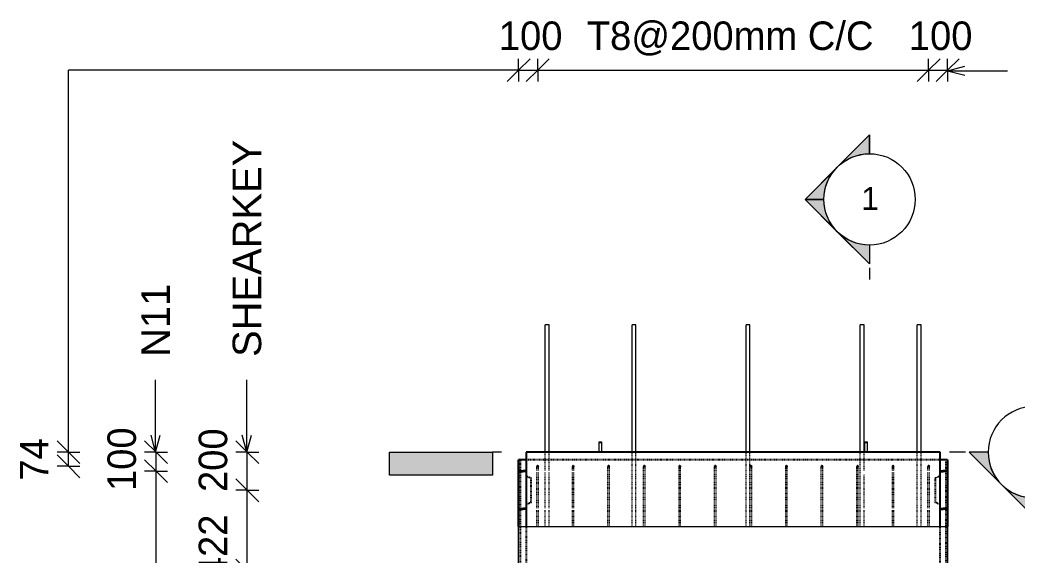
# Model space of a CAD drawing. Header units: millimetres. Extents: x 1002 to 19652, y -2551 to 13126.
# Drawn here: x 5164 to 10408, y 7159 to 9972 of the extents above; entities that cross this region are included whole.
import ezdxf

# ---------------------------------------------------------------- set-up
doc = ezdxf.new("R2010")
doc.units = ezdxf.units.MM
doc.linetypes.add('Dash', pattern=[6.36, 3.18, -3.18])
for name, color, linetype, lineweight in [('A-ANNO-DIMS', 211, 'Continuous', 9), ('A-ANNO-DIMS-60', 211, 'Continuous', 9), ('A-DETL-THIN', 151, 'Continuous', 18), ('A-GENM', 13, 'Continuous', 18), ('A-WALL', 113, 'Continuous', 25), ('A-WALL-HDLN', 110, 'Dash', 25), ('G-ANNO-SYMB', 111, 'Continuous', 9), ('G-ANNO-TEXT', 231, 'Continuous', 9), ('S-BEAM', 12, 'Continuous', 18), ('S-RBAR', 171, 'Continuous', 18)]:
    doc.layers.add(name, color=color, linetype=linetype, lineweight=lineweight)
doc.styles.add('Arial', font='arial.ttf', dxfattribs={"height": 120})
doc.styles.add('Arial_1', font='arial.ttf', dxfattribs={"height": 150})
doc.styles.add('Nirmala UI Semilight', font='NirmalaS.ttf', dxfattribs={"height": 150})
doc.dimstyles.new('Arrow_Filled_-_2_5_NI_UI', dxfattribs={"dimscale": 304.8, "dimtxt": 157.104592, "dimasz": 0.393701, "dimexe": 0.19685, "dimexo": 0.0625, "dimgap": 0.19685, "dimtad": 1, "dimdec": 4, "dimzin": 0, "dimdsep": 46, "dimtxsty": 'Nirmala UI Semilight', "dimblk1": 'OBLIQUE', "dimblk2": 'OBLIQUE', "dimsah": 1, "dimcen": 0.09, "dimazin": 0, "dimtfac": 1, "dimtdec": 4, "dimtix": 1, "dimtmove": 2, "dimatfit": 3, "dimfxl": 0.19685, "dimfxlon": 1, "dimtvp": 1, "dimtolj": 1, "dimtzin": 0, "dimarcsym": 2})
doc.dimstyles.new('Arrow_Filled_-_2_5_NI_UI_1', dxfattribs={"dimscale": 304.8, "dimtxt": 157.104592, "dimasz": 0.393701, "dimexe": 0.19685, "dimexo": 0.0625, "dimgap": 0.19685, "dimtad": 1, "dimdec": 4, "dimzin": 0, "dimdsep": 46, "dimtxsty": 'Nirmala UI Semilight', "dimblk1": 'OBLIQUE', "dimblk2": 'OBLIQUE', "dimsah": 1, "dimcen": 0.09, "dimazin": 0, "dimtfac": 1, "dimtdec": 4, "dimtix": 1, "dimtmove": 0, "dimatfit": 3, "dimfxl": 0.19685, "dimfxlon": 1, "dimtvp": 1, "dimtolj": 1, "dimtzin": 0, "dimarcsym": 2})

# ---------------------------------------------------------------- blocks, each defined once
blk = doc.blocks.new('M_Rectangular Corbel - M_Rectangular Corbel-2189266-Elevation Front')
at = {"layer": 'S-BEAM'}
for p, q in [((7786.6, 7060), (7786.6, 7310)), ((7786.6, 7310), (10042.6, 7310)), ((10042.6, 7310), (10042.6, 7060)), ((10042.6, 7060), (7786.6, 7060))]:
    blk.add_line(p, q, dxfattribs=at)
blk = doc.blocks.new('RR spread anchor face based - RR-SA-4_0-180-1726831-Elevation Front')
at = {"layer": 'A-GENM'}
for p, q in [((9606.6, 7748.8), (9606.6, 7753.8)), ((9606.6, 7753.8), (9618.6, 7753.8)), ((9606.6, 7700), (9606.6, 7748.8)), ((9618.6, 7748.8), (9606.6, 7748.8)), ((9618.6, 7753.8), (9618.6, 7748.8)), ((9618.6, 7748.8), (9618.6, 7700))]:
    blk.add_line(p, q, dxfattribs=at)
blk = doc.blocks.new('Detail View - M_Section Head - Filled SHOP DWG-1002450-Elevation Front')
at = {"layer": 'G-ANNO-SYMB'}
h = blk.add_hatch(color=256, dxfattribs=at)
edge = h.paths.add_edge_path()
edge.add_line((10156.1, -435.2), (10255.6, -435.2))
edge.add_arc((10495.6, -435.2), 240, 180, 225)
edge.add_line((10325.8, -604.9), (10156.1, -435.2))
h = blk.add_hatch(color=256, dxfattribs=at)
edge = h.paths.add_edge_path()
edge.add_line((10835, -435.2), (10665.3, -604.9))
edge.add_arc((10495.6, -435.2), 240, 315, 360)
edge.add_line((10735.6, -435.2), (10835, -435.2))
h = blk.add_hatch(color=256, dxfattribs=at)
edge = h.paths.add_edge_path()
edge.add_line((10495.6, -774.6), (10325.8, -604.9))
edge.add_arc((10495.6, -435.2), 240, 225, 270)
edge.add_line((10495.6, -675.2), (10495.6, -774.6))
h = blk.add_hatch(color=256, dxfattribs=at)
edge = h.paths.add_edge_path()
edge.add_line((10495.6, -774.6), (10495.6, -675.2))
edge.add_arc((10495.6, -435.2), 240, 270, 315)
edge.add_line((10665.3, -604.9), (10495.6, -774.6))
for p, q in [((10495.6, -774.6), (10156.1, -435.2)), ((10255.6, -435.2), (10156.1, -435.2)), ((10156.1, -435.2), (10325.8, -604.9)), ((10255.6, -435.2), (10156.1, -435.2)), ((10495.6, -774.6), (10835, -435.2)), ((10665.3, -604.9), (10835, -435.2)), ((10735.6, -435.2), (10835, -435.2)), ((10835, -435.2), (10735.6, -435.2)), ((10325.8, -604.9), (10495.6, -774.6)), ((10495.6, -774.6), (10665.3, -604.9)), ((10495.6, -675.2), (10495.6, -774.6)), ((10495.6, -774.6), (10495.6, -675.2))]:
    blk.add_line(p, q, dxfattribs=at)
for start, end in [(360, 180), (180, 360), (180, 225), (315, 0), (225, 270), (270, 315)]:
    blk.add_arc((10495.6, -435.2), 240, start, end, dxfattribs=at)
blk = doc.blocks.new('Detail View - M_Section Tail - Filled Horizontal-14034-Elevation Front')
at = {"layer": 'G-ANNO-SYMB'}
blk.add_hatch(color=256, dxfattribs=at).paths.add_polyline_path([(7653.1, -555.2), (7653.1, -435.2), (7113.1, -435.2), (7113.1, -555.2)])
for p, q in [((7113.1, -555.2), (7113.1, -435.2)), ((7113.1, -435.2), (7653.1, -435.2)), ((7653.1, -435.2), (7653.1, -555.2)), ((7653.1, -555.2), (7113.1, -555.2))]:
    blk.add_line(p, q, dxfattribs=at)
blk = doc.blocks.new('DIMBLOCK35-Elevation Front')
at = {"layer": 'A-ANNO-DIMS-60'}
for p, q in [((7786.6, 9708.3), (7846.6, 9768.3)), ((7786.6, 9708.3), (7786.6, 9768.3)), ((7886.6, 9708.3), (7946.6, 9768.3)), ((7886.6, 9708.3), (7886.6, 9768.3)), ((7786.6, 9708.3), (7726.6, 9648.3)), ((7786.6, 9708.3), (7886.6, 9708.3)), ((7786.6, 9708.3), (7786.6, 9648.3)), ((7886.6, 9708.3), (7826.6, 9648.3)), ((7886.6, 9708.3), (7886.6, 9648.3))]:
    blk.add_line(p, q, dxfattribs=at)
at = {"layer": 'A-ANNO-DIMS-60', "color": 0, "insert": (7682.3, 9964), "char_height": 150, "width": 370.196, "attachment_point": 1, "line_spacing_factor": 1.142579, "style": 'Nirmala UI Semilight'}
blk.add_mtext('100', dxfattribs=at)
blk = doc.blocks.new('_Oblique')
at = {"color": 0, "linetype": 'ByBlock', "lineweight": -2}
blk.add_line((-0.5, -0.5), (0.5, 0.5), dxfattribs=at)
blk = doc.blocks.new('DIMBLOCK36-Elevation Front')
at = {"layer": 'A-ANNO-DIMS-60'}
for p, q in [((7886.6, 9708.3), (7946.6, 9768.3)), ((7886.6, 9708.3), (7886.6, 9768.3)), ((9942.6, 9708.3), (10002.6, 9768.3)), ((9942.6, 9708.3), (9942.6, 9768.3)), ((7886.6, 9708.3), (7826.6, 9648.3)), ((7886.6, 9708.3), (9942.6, 9708.3)), ((7886.6, 9708.3), (7886.6, 9648.3)), ((9942.6, 9708.3), (9882.6, 9648.3)), ((9942.6, 9708.3), (9942.6, 9648.3))]:
    blk.add_line(p, q, dxfattribs=at)
at = {"layer": 'A-ANNO-DIMS-60', "color": 0, "insert": (8144.8, 9964), "char_height": 150, "width": 1847.55, "attachment_point": 1, "line_spacing_factor": 1.142579, "style": 'Nirmala UI Semilight'}
blk.add_mtext('T8@200mm C/C', dxfattribs=at)
blk = doc.blocks.new('DIMBLOCK37-Elevation Front')
at = {"layer": 'A-ANNO-DIMS-60'}
for p, q in [((9942.6, 9708.3), (10002.6, 9768.3)), ((9942.6, 9708.3), (9942.6, 9768.3)), ((10042.6, 9708.3), (10102.6, 9768.3)), ((10042.6, 9708.3), (10042.6, 9768.3)), ((9942.6, 9708.3), (9882.6, 9648.3)), ((9942.6, 9708.3), (10042.6, 9708.3)), ((9942.6, 9708.3), (9942.6, 9648.3)), ((10042.6, 9708.3), (9982.6, 9648.3)), ((10042.6, 9708.3), (10042.6, 9648.3))]:
    blk.add_line(p, q, dxfattribs=at)
at = {"layer": 'A-ANNO-DIMS-60', "color": 0, "insert": (9838.3, 9964), "char_height": 150, "width": 370.196, "attachment_point": 1, "line_spacing_factor": 1.142579, "style": 'Nirmala UI Semilight'}
blk.add_mtext('100', dxfattribs=at)
blk = doc.blocks.new('DIMBLOCK46-Elevation Front')
at = {"layer": 'A-ANNO-DIMS-60'}
for p, q in [((5419.7, 7700), (5359.7, 7760)), ((5419.7, 7700), (5359.7, 7700)), ((5419.7, 7626), (5359.7, 7686)), ((5419.7, 7626), (5419.7, 7700)), ((5419.7, 7700), (5479.7, 7640)), ((5419.7, 7700), (5479.7, 7700)), ((5419.7, 7626), (5359.7, 7626)), ((5419.7, 7626), (5479.7, 7566)), ((5419.7, 7626), (5479.7, 7626))]:
    blk.add_line(p, q, dxfattribs=at)
at = {"layer": 'A-ANNO-DIMS-60', "color": 0, "insert": (5164, 7550.2), "char_height": 150, "width": 270.791, "attachment_point": 1, "rotation": 90, "line_spacing_factor": 1.142579, "style": 'Nirmala UI Semilight'}
blk.add_mtext('74', dxfattribs=at)
blk = doc.blocks.new('DIMBLOCK76-Elevation Front')
at = {"layer": 'A-ANNO-DIMS-60'}
for p, q in [((6359.7, 7500), (6299.7, 7560)), ((6359.7, 7500), (6299.7, 7500)), ((6359.7, 7077.5), (6359.7, 7500)), ((6359.7, 7500), (6419.7, 7440)), ((6359.7, 7500), (6419.7, 7500)), ((6359.7, 7077.5), (6299.7, 7137.5)), ((6359.7, 7077.5), (6299.7, 7077.5)), ((6359.7, 7077.5), (6419.7, 7017.5)), ((6359.7, 7077.5), (6419.7, 7077.5))]:
    blk.add_line(p, q, dxfattribs=at)
at = {"layer": 'A-ANNO-DIMS-60', "color": 0, "insert": (6104, 7037.6), "char_height": 150, "width": 414.756, "attachment_point": 1, "rotation": 90, "line_spacing_factor": 1.142579, "style": 'Nirmala UI Semilight'}
blk.add_mtext('422', dxfattribs=at)
blk = doc.blocks.new('DIMBLOCK77-Elevation Front')
at = {"layer": 'A-ANNO-DIMS-60'}
for p, q in [((6359.7, 7700), (6299.7, 7760)), ((6359.7, 7700), (6299.7, 7700)), ((6359.7, 7500), (6359.7, 7700)), ((6359.7, 7700), (6419.7, 7640)), ((6359.7, 7700), (6419.7, 7700)), ((6359.7, 7500), (6299.7, 7560)), ((6359.7, 7500), (6299.7, 7500)), ((6359.7, 7500), (6419.7, 7440)), ((6359.7, 7500), (6419.7, 7500))]:
    blk.add_line(p, q, dxfattribs=at)
at = {"layer": 'A-ANNO-DIMS-60', "color": 0, "insert": (6104, 7490.7), "char_height": 150, "width": 411.328, "attachment_point": 1, "rotation": 90, "line_spacing_factor": 1.142579, "style": 'Nirmala UI Semilight'}
blk.add_mtext('200', dxfattribs=at)
blk = doc.blocks.new('DIMBLOCK79-Elevation Front')
at = {"layer": 'A-ANNO-DIMS-60'}
for p, q in [((5879.7, 7600), (5819.7, 7660)), ((5879.7, 7600), (5819.7, 7600)), ((5879.7, -1295), (5879.7, 7600)), ((5879.7, 7600), (5939.7, 7540)), ((5879.7, 7600), (5939.7, 7600)), ((5879.7, -1295), (5819.7, -1235)), ((5879.7, -1295), (5819.7, -1295)), ((5879.7, -1295), (5939.7, -1355)), ((5879.7, -1295), (5939.7, -1295))]:
    blk.add_line(p, q, dxfattribs=at)
at = {"layer": 'A-ANNO-DIMS-60', "color": 0, "insert": (5624, 2382.7), "char_height": 150, "width": 1847.55, "attachment_point": 1, "rotation": 90, "line_spacing_factor": 1.142579, "style": 'Nirmala UI Semilight'}
blk.add_mtext('T8@200mm C/C', dxfattribs=at)
blk = doc.blocks.new('DIMBLOCK80-Elevation Front')
at = {"layer": 'A-ANNO-DIMS-60'}
for p, q in [((5879.7, 7700), (5819.7, 7760)), ((5879.7, 7700), (5819.7, 7700)), ((5879.7, 7600), (5819.7, 7660)), ((5879.7, 7600), (5879.7, 7700)), ((5879.7, 7700), (5939.7, 7640)), ((5879.7, 7700), (5939.7, 7700)), ((5879.7, 7600), (5819.7, 7600)), ((5879.7, 7600), (5939.7, 7540)), ((5879.7, 7600), (5939.7, 7600))]:
    blk.add_line(p, q, dxfattribs=at)
at = {"layer": 'A-ANNO-DIMS-60', "color": 0, "insert": (5624, 7495.8), "char_height": 150, "width": 370.196, "attachment_point": 1, "rotation": 90, "line_spacing_factor": 1.142579, "style": 'Nirmala UI Semilight'}
blk.add_mtext('100', dxfattribs=at)

msp = doc.modelspace()

# ---------------------------------------------------------------- hatches: boundary and pattern name
at = {"layer": 'S-RBAR'}
h = msp.add_hatch(color=256, dxfattribs=at)
edge = h.paths.add_edge_path()
edge.add_arc((7886.56745, 7626), 4, 0, 360)
for points in [[(7886.56745, 7622), (7890.56745, 7626), (7886.56745, 7630), (7882.56745, 7626)], [(8073.47655, 7622), (8077.47655, 7626), (8073.47655, 7630), (8069.47655, 7626)], [(8260.38564, 7622), (8264.38564, 7626), (8260.38564, 7630), (8256.38564, 7626), (8257.40697, 7624.97867)], [(8447.29473, 7622), (8451.29473, 7626), (8447.29473, 7630), (8443.29473, 7626)], [(8634.20382, 7622), (8638.20382, 7626), (8634.20382, 7630), (8630.20382, 7626)], [(8821.11291, 7622), (8825.11291, 7626), (8821.11291, 7630), (8817.11291, 7626)], [(9008.022, 7622), (9012.022, 7626), (9008.022, 7630), (9004.022, 7626)], [(9194.93109, 7622), (9198.93109, 7626), (9194.93109, 7630), (9190.93109, 7626)], [(9381.84018, 7622), (9385.84018, 7626), (9381.84018, 7630), (9377.84018, 7626)], [(9568.74927, 7622), (9572.74927, 7626), (9568.74927, 7630), (9564.74927, 7626)], [(9755.65836, 7622), (9759.65836, 7626), (9755.65836, 7630), (9751.65836, 7626)], [(9942.56745, 7622), (9946.56745, 7626), (9942.56745, 7630), (9938.56745, 7626)]]:
    msp.add_hatch(color=256, dxfattribs=at).paths.add_polyline_path(points)
h = msp.add_hatch(color=256, dxfattribs=at)
edge = h.paths.add_edge_path()
edge.add_arc((8073.47655, 7626), 4, 0, 360)
h = msp.add_hatch(color=256, dxfattribs=at)
edge = h.paths.add_edge_path()
edge.add_arc((8260.38564, 7626), 4, 0, 360)
h = msp.add_hatch(color=256, dxfattribs=at)
edge = h.paths.add_edge_path()
edge.add_arc((8447.29473, 7626), 4, 0, 360)
h = msp.add_hatch(color=256, dxfattribs=at)
edge = h.paths.add_edge_path()
edge.add_arc((8634.20382, 7626), 4, 0, 360)
h = msp.add_hatch(color=256, dxfattribs=at)
edge = h.paths.add_edge_path()
edge.add_arc((8821.11291, 7626), 4, 0, 360)
h = msp.add_hatch(color=256, dxfattribs=at)
edge = h.paths.add_edge_path()
edge.add_arc((9008.022, 7626), 4, 0, 360)
h = msp.add_hatch(color=256, dxfattribs=at)
edge = h.paths.add_edge_path()
edge.add_arc((9194.93109, 7626), 4, 0, 360)
h = msp.add_hatch(color=256, dxfattribs=at)
edge = h.paths.add_edge_path()
edge.add_arc((9381.84018, 7626), 4, 0, 360)
h = msp.add_hatch(color=256, dxfattribs=at)
edge = h.paths.add_edge_path()
edge.add_arc((9568.74927, 7626), 4, 0, 360)
h = msp.add_hatch(color=256, dxfattribs=at)
edge = h.paths.add_edge_path()
edge.add_arc((9755.65836, 7626), 4, 0, 360)
h = msp.add_hatch(color=256, dxfattribs=at)
edge = h.paths.add_edge_path()
edge.add_arc((9942.56745, 7626), 4, 0, 360)

# ---------------------------------------------------------------- linework, layer by layer
at = {"layer": 'A-DETL-THIN'}
for p in [(5419.67561, 7700), (7786.56745, 9708.31313)]:
    msp.add_line(p, (5419.67561, 9708.31313), dxfattribs=at)
at = {"layer": 'A-WALL'}
for p, q in [((7786.56745, 7600.38007), (7786.56745, 7660)), ((7826.5695, 7660), (7786.56745, 7660)), ((10002.56745, 7700), (7826.5695, 7700)), ((7826.5695, 7700), (7826.5695, 7310)), ((10002.56745, 7310), (10002.56745, 7700)), ((10042.56745, 7660), (10002.56745, 7660)), ((10042.56745, 7660), (10042.56745, 7600.38007)), ((7786.56745, 7402.71341), (7786.56745, 7599.61993)), ((10042.56745, 7599.61993), (10042.56745, 7402.71341)), ((7786.56745, 7310), (7786.56745, 7401.95326)), ((10042.56745, 7401.95326), (10042.56745, 7310))]:
    msp.add_line(p, q, dxfattribs=at)
at = {"layer": 'A-WALL-HDLN'}
for p, q in [((7796.57004, 3689.94073), (7796.57004, 7660)), ((10002.56745, 7660), (7826.5695, 7660)), ((10032.62415, 7660), (10032.62415, 3689.94073)), ((7826.56745, 7575), (7851.56745, 7565)), ((7851.56745, 7435), (7851.56745, 7565)), ((9977.56745, 7565), (10002.56745, 7575)), ((9977.56745, 7565), (9977.56745, 7435)), ((7851.56745, 7435), (7826.56745, 7425)), ((10002.56745, 7425), (9977.56745, 7435)), ((7826.5695, 7309.95039), (7826.5695, 7060.04961)), ((10002.56745, 7060.04961), (10002.56745, 7309.95039))]:
    msp.add_line(p, q, dxfattribs=at)
at = {"layer": 'G-ANNO-SYMB'}
for p, q in [((9631.96345, 8668.72052), (9631.96345, 8608.34938)), ((7696.51194, 7700), (7648.21699, 7700)), ((10135.55011, 7700), (10051.96618, 7700))]:
    msp.add_line(p, q, dxfattribs=at)
at = {"layer": 'G-ANNO-TEXT', "color": 7}
for p, q in [((10042.32407, 9705.43619), (10132.32407, 9729.55162)), ((10042.32407, 9705.43619), (10132.32407, 9681.32077)), ((10042.32407, 9705.43619), (10357.13596, 9705.43619)), ((5877.55254, 7699.75661), (5877.55254, 8080.80279)), ((6357.55254, 7699.75661), (6357.55254, 8080.80279)), ((5877.55254, 7699.75661), (5853.43712, 7789.75661)), ((5877.55254, 7699.75661), (5901.66797, 7789.75661)), ((6357.55254, 7699.75661), (6333.43712, 7789.75661)), ((6357.55254, 7699.75661), (6381.66797, 7789.75661))]:
    msp.add_line(p, q, dxfattribs=at)
at = {"layer": 'S-RBAR'}
for p, q in [((7946.56745, 8370), (7926.56745, 8370)), ((7926.56745, 7700), (7926.56745, 8370)), ((7946.56745, 7700), (7946.56745, 8370)), ((8403.00495, 8370), (8383.00495, 8370)), ((8383.00495, 7700), (8383.00495, 8370)), ((8403.00495, 7700), (8403.00495, 8370)), ((9003.00495, 8370), (8983.00495, 8370)), ((8983.00495, 7700), (8983.00495, 8370)), ((9003.00495, 7700), (9003.00495, 8370)), ((9603.00495, 8370), (9583.00495, 8370)), ((9583.00495, 7700), (9583.00495, 8370)), ((9603.00495, 7700), (9603.00495, 8370)), ((9902.56745, 8370), (9882.56745, 8370)), ((9882.56745, 7700), (9882.56745, 8370)), ((9902.56745, 7700), (9902.56745, 8370)), ((7790.56745, 7604), (7810.56745, 7604)), ((7826.5695, 7604), (7810.56745, 7604)), ((7886.56745, 7630), (7882.56745, 7626)), ((7882.56745, 7626), (7886.56745, 7622)), ((7890.56745, 7626), (7886.56745, 7630)), ((7886.56745, 7622), (7890.56745, 7626)), ((8073.47655, 7630), (8069.47655, 7626)), ((8069.47655, 7626), (8073.47655, 7622)), ((8077.47655, 7626), (8073.47655, 7630)), ((8073.47655, 7622), (8077.47655, 7626)), ((8260.38564, 7630), (8256.38564, 7626)), ((8256.38564, 7626), (8257.40697, 7624.97867)), ((8257.40697, 7624.97867), (8260.38564, 7622)), ((8264.38564, 7626), (8260.38564, 7630)), ((8260.38564, 7622), (8264.38564, 7626)), ((8447.29473, 7630), (8443.29473, 7626)), ((8443.29473, 7626), (8447.29473, 7622)), ((8451.29473, 7626), (8447.29473, 7630)), ((8447.29473, 7622), (8451.29473, 7626)), ((8634.20382, 7630), (8630.20382, 7626)), ((8630.20382, 7626), (8634.20382, 7622)), ((8638.20382, 7626), (8634.20382, 7630)), ((8634.20382, 7622), (8638.20382, 7626)), ((8821.11291, 7630), (8817.11291, 7626)), ((8817.11291, 7626), (8821.11291, 7622)), ((8825.11291, 7626), (8821.11291, 7630)), ((8821.11291, 7622), (8825.11291, 7626)), ((9008.022, 7630), (9004.022, 7626)), ((9004.022, 7626), (9008.022, 7622)), ((9012.022, 7626), (9008.022, 7630)), ((9008.022, 7622), (9012.022, 7626)), ((9194.93109, 7630), (9190.93109, 7626)), ((9190.93109, 7626), (9194.93109, 7622)), ((9198.93109, 7626), (9194.93109, 7630)), ((9194.93109, 7622), (9198.93109, 7626)), ((9381.84018, 7630), (9377.84018, 7626)), ((9377.84018, 7626), (9381.84018, 7622)), ((9385.84018, 7626), (9381.84018, 7630)), ((9381.84018, 7622), (9385.84018, 7626)), ((9568.74927, 7630), (9564.74927, 7626)), ((9564.74927, 7626), (9568.74927, 7622)), ((9572.74927, 7626), (9568.74927, 7630)), ((9568.74927, 7622), (9572.74927, 7626)), ((9755.65836, 7630), (9751.65836, 7626)), ((9751.65836, 7626), (9755.65836, 7622)), ((9759.65836, 7626), (9755.65836, 7630)), ((9755.65836, 7622), (9759.65836, 7626)), ((9942.56745, 7630), (9938.56745, 7626)), ((9938.56745, 7626), (9942.56745, 7622)), ((9946.56745, 7626), (9942.56745, 7630)), ((9942.56745, 7622), (9946.56745, 7626)), ((10002.56745, 7604), (10018.56745, 7604)), ((10038.56745, 7604), (10018.56745, 7604)), ((7790.56745, 7596), (7810.56745, 7596)), ((7826.5695, 7596), (7810.56745, 7596)), ((10002.56745, 7596), (10018.56745, 7596)), ((10038.56745, 7596), (10018.56745, 7596)), ((7790.56745, 7406.33333), (7810.56745, 7406.33333)), ((7790.56745, 7398.33333), (7810.56745, 7398.33333)), ((7826.5695, 7406.33333), (7810.56745, 7406.33333)), ((7826.5695, 7398.33333), (7810.56745, 7398.33333)), ((10002.56745, 7406.33333), (10018.56745, 7406.33333)), ((10002.56745, 7398.33333), (10018.56745, 7398.33333)), ((10038.56745, 7406.33333), (10018.56745, 7406.33333)), ((10038.56745, 7398.33333), (10018.56745, 7398.33333))]:
    msp.add_line(p, q, dxfattribs=at)
at = {"layer": 'S-RBAR', "linetype": 'Dash'}
for p, q in [((7926.56745, 7604), (7926.56745, 7699.95039)), ((7946.56745, 7604), (7946.56745, 7699.95039)), ((8383.00495, 7310), (8383.00495, 7699.95039)), ((8403.00495, 7310), (8403.00495, 7699.95039)), ((8983.00495, 7310), (8983.00495, 7699.95039)), ((9003.00495, 7310), (9003.00495, 7699.95039)), ((9583.00495, 7576.77434), (9583.00495, 7699.95039)), ((9603.00495, 7604), (9603.00495, 7699.95039)), ((9882.56745, 7310), (9882.56745, 7699.95039)), ((9902.56745, 7310), (9902.56745, 7699.95039)), ((7882.56745, 7606), (7882.56745, 7626)), ((7882.56745, 7604), (7882.56745, 7606)), ((7890.56745, 7606), (7890.56745, 7626)), ((7890.56745, 7604), (7890.56745, 7606)), ((8069.47655, 7606), (8069.47655, 7626)), ((8069.47655, 7604), (8069.47655, 7606)), ((8077.47655, 7606), (8077.47655, 7626)), ((8077.47655, 7604), (8077.47655, 7606)), ((8256.38564, 7606), (8256.38564, 7626)), ((8256.38564, 7310), (8256.38564, 7606)), ((8264.38564, 7606), (8264.38564, 7626)), ((8264.38564, 7310), (8264.38564, 7606)), ((8443.29473, 7606), (8443.29473, 7626)), ((8443.29473, 7310), (8443.29473, 7606)), ((8451.29473, 7606), (8451.29473, 7626)), ((8451.29473, 7310), (8451.29473, 7606)), ((8630.20382, 7606), (8630.20382, 7626)), ((8630.20382, 7310), (8630.20382, 7606)), ((8638.20382, 7606), (8638.20382, 7626)), ((8638.20382, 7310), (8638.20382, 7606)), ((8817.11291, 7606), (8817.11291, 7626)), ((8817.11291, 7310), (8817.11291, 7606)), ((8825.11291, 7606), (8825.11291, 7626)), ((8825.11291, 7310), (8825.11291, 7606)), ((9004.022, 7606), (9004.022, 7626)), ((9004.022, 7310), (9004.022, 7606)), ((9012.022, 7606), (9012.022, 7626)), ((9012.022, 7310), (9012.022, 7606)), ((9190.93109, 7606), (9190.93109, 7626)), ((9190.93109, 7310), (9190.93109, 7606)), ((9198.93109, 7606), (9198.93109, 7626)), ((9198.93109, 7310), (9198.93109, 7606)), ((9377.84018, 7606), (9377.84018, 7626)), ((9377.84018, 7310), (9377.84018, 7606)), ((9385.84018, 7606), (9385.84018, 7626)), ((9385.84018, 7310), (9385.84018, 7606)), ((9564.74927, 7606), (9564.74927, 7626)), ((9564.74927, 7310), (9564.74927, 7606)), ((9572.74927, 7606), (9572.74927, 7626)), ((9572.74927, 7310), (9572.74927, 7606)), ((9751.65836, 7606), (9751.65836, 7626)), ((9751.65836, 7604), (9751.65836, 7606)), ((9759.65836, 7606), (9759.65836, 7626)), ((9759.65836, 7604), (9759.65836, 7606)), ((9938.56745, 7606), (9938.56745, 7626)), ((9938.56745, 7604), (9938.56745, 7606)), ((9946.56745, 7606), (9946.56745, 7626)), ((9946.56745, 7604), (9946.56745, 7606)), ((7882.56745, 7406.33333), (7882.56745, 7596)), ((7890.56745, 7406.33333), (7890.56745, 7596)), ((7926.56745, 7406.33333), (7926.56745, 7596)), ((7946.56745, 7406.33333), (7946.56745, 7596)), ((8069.47655, 7406.33333), (8069.47655, 7596)), ((8077.47655, 7406.33333), (8077.47655, 7596)), ((9583.00495, 7310), (9583.00495, 7573.83684)), ((9603.00495, 7406.33333), (9603.00495, 7584.77434)), ((9751.65836, 7406.33333), (9751.65836, 7596)), ((9759.65836, 7406.33333), (9759.65836, 7596)), ((9938.56745, 7406.33333), (9938.56745, 7596)), ((9946.56745, 7406.33333), (9946.56745, 7596)), ((7882.56745, 7310), (7882.56745, 7398.33333)), ((7890.56745, 7310), (7890.56745, 7398.33333)), ((7926.56745, 7310), (7926.56745, 7398.33333)), ((7946.56745, 7310), (7946.56745, 7398.33333)), ((8069.47655, 7310), (8069.47655, 7398.33333)), ((8077.47655, 7310), (8077.47655, 7398.33333)), ((9603.00495, 7310), (9603.00495, 7398.33333)), ((9751.65836, 7310), (9751.65836, 7398.33333)), ((9759.65836, 7310), (9759.65836, 7398.33333)), ((9938.56745, 7310), (9938.56745, 7398.33333)), ((9946.56745, 7310), (9946.56745, 7398.33333))]:
    msp.add_line(p, q, dxfattribs=at)
at = {"layer": 'S-RBAR'}
for centre in [(7886.56745, 7626), (8073.47655, 7626), (8260.38564, 7626), (8447.29473, 7626), (8634.20382, 7626), (8821.11291, 7626), (9008.022, 7626), (9194.93109, 7626), (9381.84018, 7626), (9568.74927, 7626), (9755.65836, 7626), (9942.56745, 7626)]:
    msp.add_circle(centre, 4, dxfattribs=at)
for centre, start, end in [((7790.56745, 7600), 90, 270), ((10038.56745, 7600), 270, 90), ((7790.56745, 7402.33333), 90, 270), ((10038.56745, 7402.33333), 270, 90)]:
    msp.add_arc(centre, 4, start, end, dxfattribs=at)
at = {"layer": 'S-RBAR', "linetype": 'Dash'}
for centre, start in [((7886.56745, 7626), 0), ((8073.47655, 7626), 0), ((8260.38564, 7626), 0), ((8447.29473, 7626), 0), ((8634.20382, 7626), 0), ((8821.11291, 7626), 0), ((9008.022, 7626), 0), ((9194.93109, 7626), 0), ((9381.84018, 7626), 0), ((9568.74927, 7626), 0), ((9755.65836, 7626), 0), ((9942.56745, 7626), 360)]:
    msp.add_arc(centre, 4, start, 180, dxfattribs=at)

# ---------------------------------------------------------------- block references
at = {"layer": 'A-GENM'}
for p in [(-1396, 0), (0, 0)]:
    msp.add_blockref('RR spread anchor face based - RR-SA-4_0-180-1726831-Elevation Front', p, dxfattribs=at)
at = {"layer": 'G-ANNO-SYMB', "extrusion": (0, 0, -1), "rotation": 90.00000000000038}
msp.add_blockref('Detail View - M_Section Head - Filled SHOP DWG-1002450-Elevation Front', (-10067.14693, -1466.82959), dxfattribs=at)
at = {"layer": 'G-ANNO-SYMB'}
for name, p in [('Detail View - M_Section Head - Filled SHOP DWG-1002450-Elevation Front', (0, 8135.18348)), ('Detail View - M_Section Tail - Filled Horizontal-14034-Elevation Front', (-4.87699, 8135.18348))]:
    msp.add_blockref(name, p, dxfattribs=at)
at = {"layer": 'S-BEAM'}
msp.add_blockref('M_Rectangular Corbel - M_Rectangular Corbel-2189266-Elevation Front', (0, 0), dxfattribs=at)

# ---------------------------------------------------------------- texts
at = {"layer": 'G-ANNO-SYMB', "insert": (9587.93369, 9093.32114), "char_height": 120, "width": 115.443, "attachment_point": 1, "style": 'Arial'}
msp.add_mtext('1', dxfattribs=at)
at = {"layer": 'G-ANNO-TEXT', "color": 7, "char_height": 150, "attachment_point": 1, "rotation": 90, "style": 'Arial_1'}
for s, insert, width in [('SHEARKEY', (6282.55254, 8200.80279), 1375.69575), ('N11', (5802.55254, 8200.80279), 461.772)]:
    msp.add_mtext(s, dxfattribs=dict(at, insert=insert, width=width))

# ---------------------------------------------------------------- dimensions: what is measured, and where the dimension line sits
at = {"layer": 'A-ANNO-DIMS'}
for base, p1, p2, picture, middle in [((7886.56745, 9708.31313), (7786.56745, 9648.31313), (7886.56745, 9648.31313), 'DIMBLOCK35-Elevation Front', (7836.56745, 9846.242)), ((10042.56745, 9708.31313), (9942.56745, 9648.31313), (10042.56745, 9648.31313), 'DIMBLOCK37-Elevation Front', (9992.56745, 9846.242))]:
    dim = msp.add_linear_dim(base=base, p1=p1, p2=p2, dimstyle='Arrow_Filled_-_2_5_NI_UI_1', override={"dimpost": '<>', "dimfxl": 100}, dxfattribs=at)
    dim.commit()
    dim.dimension.update_dxf_attribs({"geometry": picture, "text_midpoint": middle})
dim = msp.add_linear_dim(base=(9942.56745, 9708.31313), p1=(7886.56745, 9648.31313), p2=(9942.56745, 9648.31313), text='T8@200mm C/C', dimstyle='Arrow_Filled_-_2_5_NI_UI_1', override={"dimpost": '<>', "dimfxl": 2056}, dxfattribs=at)
dim.commit()
dim.dimension.update_dxf_attribs({"geometry": 'DIMBLOCK36-Elevation Front', "text_midpoint": (8914.56745, 9857.01606)})
for base, p1, p2, override, picture, middle in [((5879.67561, 7700), (5939.67561, 7600), (5939.67561, 7700), {"dimpost": '<>', "dimfxl": 100}, 'DIMBLOCK80-Elevation Front', (5741.74674, 7650)), ((5419.67561, 7700), (5479.67561, 7626), (5479.67561, 7700), {"dimpost": '<>', "dimfxl": 74}, 'DIMBLOCK46-Elevation Front', (5284.67561, 7663))]:
    dim = msp.add_linear_dim(base=base, p1=p1, p2=p2, angle=90, dimstyle='Arrow_Filled_-_2_5_NI_UI_1', override=override, dxfattribs=at)
    dim.commit()
    dim.dimension.update_dxf_attribs({"geometry": picture, "text_midpoint": middle})
for base, p1, p2, override, picture, middle in [((6359.67561, 7700), (6419.67561, 7500), (6419.67561, 7700), {"dimpost": '<>', "dimfxl": 200}, 'DIMBLOCK77-Elevation Front', (6203.97245, 7696.34265)), ((6359.67561, 7500), (6419.67561, 7077.50781), (6419.67561, 7500), {"dimpost": '<>', "dimfxl": 422.492188}, 'DIMBLOCK76-Elevation Front', (6203.97245, 7244.95668))]:
    dim = msp.add_linear_dim(base=base, p1=p1, p2=p2, angle=90, dimstyle='Arrow_Filled_-_2_5_NI_UI', override=override, dxfattribs=at)
    dim.commit()
    dim.dimension.update_dxf_attribs({"geometry": picture, "text_midpoint": middle, "dimtype": 160, "text_rotation": 90})
dim = msp.add_linear_dim(base=(5879.67561, 7600), p1=(5939.67561, -1295), p2=(5939.67561, 7600), angle=90, text='T8@200mm C/C', dimstyle='Arrow_Filled_-_2_5_NI_UI_1', override={"dimpost": '<>', "dimfxl": 8895}, dxfattribs=at)
dim.commit()
dim.dimension.update_dxf_attribs({"geometry": 'DIMBLOCK79-Elevation Front', "text_midpoint": (5730.97268, 3152.5)})

doc.saveas('drawing.dxf')
